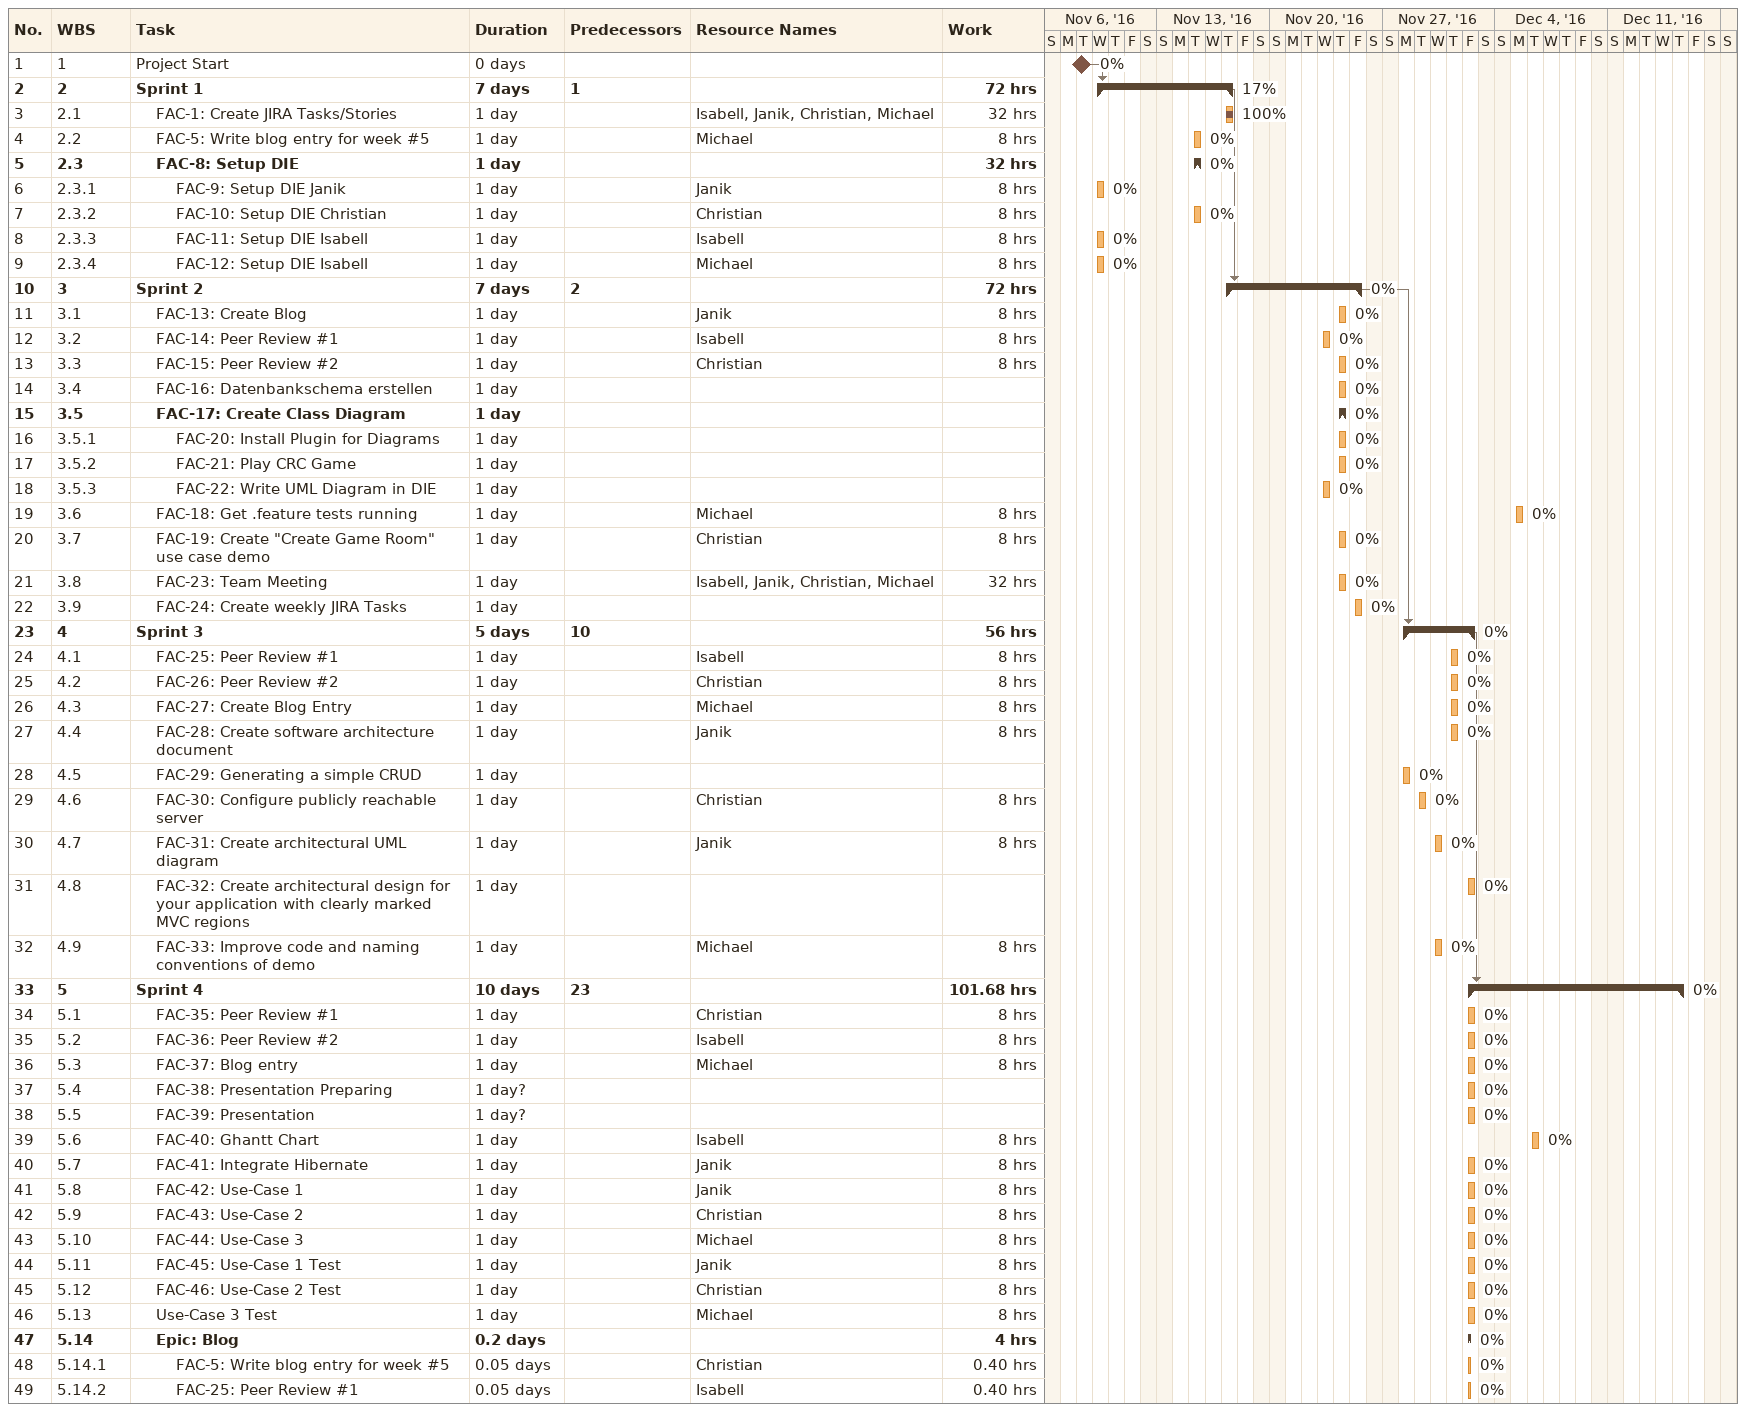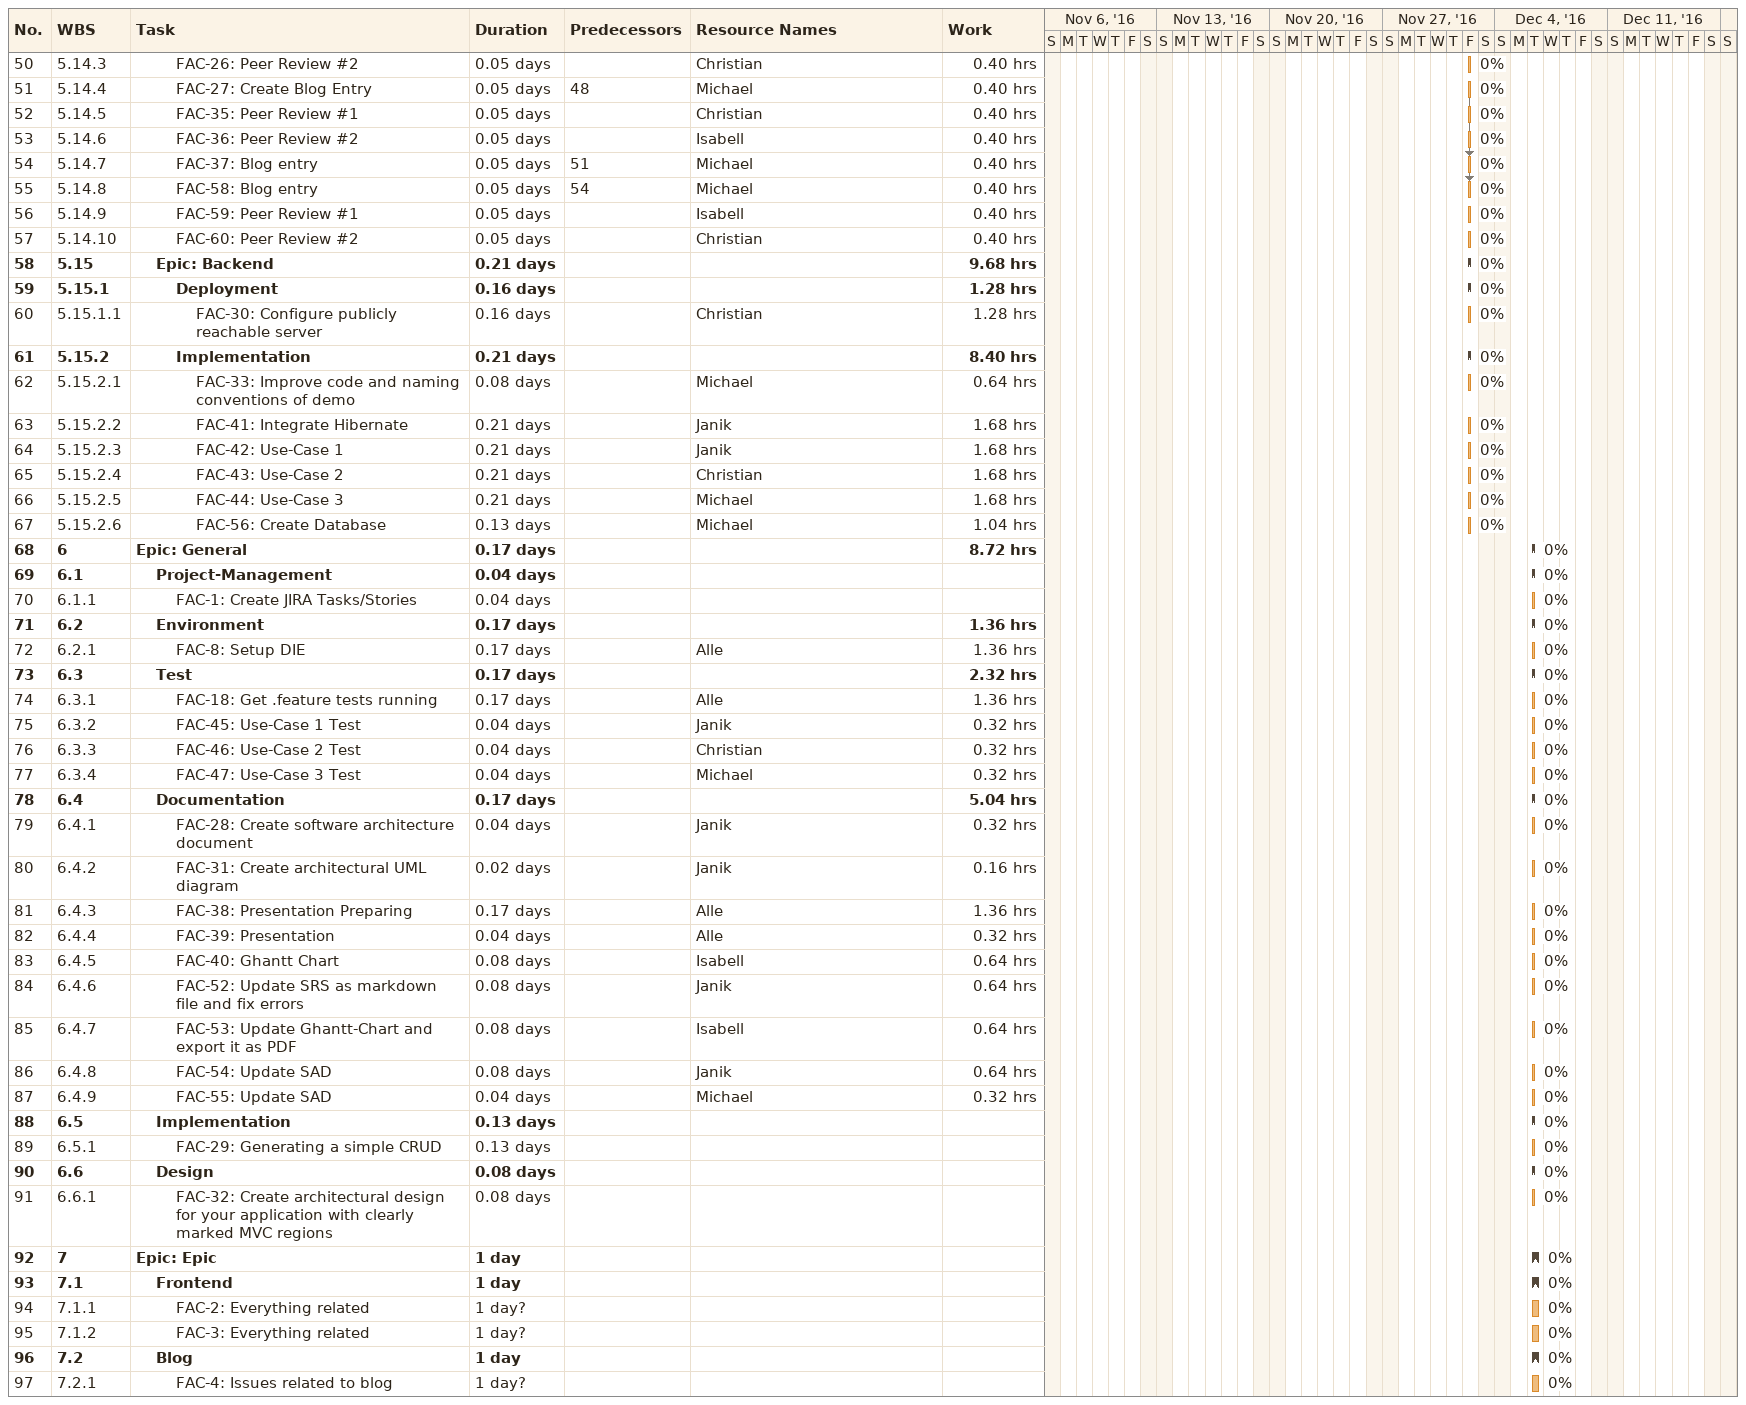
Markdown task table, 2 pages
| ID | WBS | Task | Duration | Start | Finish | Predecessors | Resources | % complete | Work (h) |
|---|---|---|---|---|---|---|---|---|---|
| 1 | 1 | Project Start | 0d | 2016-11-08 | 2016-11-08 |  |  | 0 |  |
| 2 | 2 | **Sprint 1** | 7d | 2016-11-09 | 2016-11-17 | 1 |  | 17 | 72 |
| 3 | 2.1 | FAC-1: Create JIRA Tasks/Stories | 1d | 2016-11-17 | 2016-11-17 |  | Isabell, Janik, Christian, Michael | 100 | 32 |
| 4 | 2.2 | FAC-5: Write blog entry for week #5 | 1d | 2016-11-15 | 2016-11-15 |  | Michael | 0 | 8 |
| 5 | 2.3 | **FAC-8: Setup DIE** | 1d | 2016-11-15 | 2016-11-15 |  |  | 0 | 32 |
| 6 | 2.3.1 | FAC-9: Setup DIE Janik | 1d | 2016-11-09 | 2016-11-09 |  | Janik | 0 | 8 |
| 7 | 2.3.2 | FAC-10: Setup DIE Christian | 1d | 2016-11-15 | 2016-11-15 |  | Christian | 0 | 8 |
| 8 | 2.3.3 | FAC-11: Setup DIE Isabell | 1d | 2016-11-09 | 2016-11-09 |  | Isabell | 0 | 8 |
| 9 | 2.3.4 | FAC-12: Setup DIE Isabell | 1d | 2016-11-09 | 2016-11-09 |  | Michael | 0 | 8 |
| 10 | 3 | **Sprint 2** | 7d | 2016-11-17 | 2016-11-25 | 2 |  | 0 | 72 |
| 11 | 3.1 | FAC-13: Create Blog | 1d | 2016-11-24 | 2016-11-24 |  | Janik | 0 | 8 |
| 12 | 3.2 | FAC-14: Peer Review #1 | 1d | 2016-11-23 | 2016-11-23 |  | Isabell | 0 | 8 |
| 13 | 3.3 | FAC-15: Peer Review #2 | 1d | 2016-11-24 | 2016-11-24 |  | Christian | 0 | 8 |
| 14 | 3.4 | FAC-16: Datenbankschema erstellen | 1d | 2016-11-24 | 2016-11-24 |  |  | 0 |  |
| 15 | 3.5 | **FAC-17: Create Class Diagram** | 1d | 2016-11-24 | 2016-11-24 |  |  | 0 |  |
| 16 | 3.5.1 | FAC-20: Install Plugin for Diagrams | 1d | 2016-11-24 | 2016-11-24 |  |  | 0 |  |
| 17 | 3.5.2 | FAC-21: Play CRC Game | 1d | 2016-11-24 | 2016-11-24 |  |  | 0 |  |
| 18 | 3.5.3 | FAC-22: Write UML Diagram in DIE | 1d | 2016-11-23 | 2016-11-23 |  |  | 0 |  |
| 19 | 3.6 | FAC-18: Get .feature tests running | 1d | 2016-12-05 | 2016-12-05 |  | Michael | 0 | 8 |
| 20 | 3.7 | FAC-19: Create "Create Game Room" use case demo | 1d | 2016-11-24 | 2016-11-24 |  | Christian | 0 | 8 |
| 21 | 3.8 | FAC-23: Team Meeting | 1d | 2016-11-24 | 2016-11-24 |  | Isabell, Janik, Christian, Michael | 0 | 32 |
| 22 | 3.9 | FAC-24: Create weekly JIRA Tasks | 1d | 2016-11-25 | 2016-11-25 |  |  | 0 |  |
| 23 | 4 | **Sprint 3** | 5d | 2016-11-28 | 2016-12-02 | 10 |  | 0 | 56 |
| 24 | 4.1 | FAC-25: Peer Review #1 | 1d | 2016-12-01 | 2016-12-01 |  | Isabell | 0 | 8 |
| 25 | 4.2 | FAC-26: Peer Review #2 | 1d | 2016-12-01 | 2016-12-01 |  | Christian | 0 | 8 |
| 26 | 4.3 | FAC-27: Create Blog Entry | 1d | 2016-12-01 | 2016-12-01 |  | Michael | 0 | 8 |
| 27 | 4.4 | FAC-28: Create software architecture document | 1d | 2016-12-01 | 2016-12-01 |  | Janik | 0 | 8 |
| 28 | 4.5 | FAC-29: Generating a simple CRUD | 1d | 2016-11-28 | 2016-11-28 |  |  | 0 |  |
| 29 | 4.6 | FAC-30: Configure publicly reachable server | 1d | 2016-11-29 | 2016-11-29 |  | Christian | 0 | 8 |
| 30 | 4.7 | FAC-31: Create architectural UML diagram | 1d | 2016-11-30 | 2016-11-30 |  | Janik | 0 | 8 |
| 31 | 4.8 | FAC-32: Create architectural design for your application with clearly marked MVC regions | 1d | 2016-12-02 | 2016-12-02 |  |  | 0 |  |
| 32 | 4.9 | FAC-33: Improve code and naming conventions of demo | 1d | 2016-11-30 | 2016-11-30 |  | Michael | 0 | 8 |
| 33 | 5 | **Sprint 4** | 10d | 2016-12-02 | 2016-12-15 | 23 |  | 0 | 101.68 |
| 34 | 5.1 | FAC-35: Peer Review #1 | 1d | 2016-12-02 | 2016-12-02 |  | Christian | 0 | 8 |
| 35 | 5.2 | FAC-36: Peer Review #2 | 1d | 2016-12-02 | 2016-12-02 |  | Isabell | 0 | 8 |
| 36 | 5.3 | FAC-37: Blog entry | 1d | 2016-12-02 | 2016-12-02 |  | Michael | 0 | 8 |
| 37 | 5.4 | FAC-38: Presentation Preparing | 1d? | 2016-12-02 | 2016-12-02 |  |  | 0 |  |
| 38 | 5.5 | FAC-39: Presentation | 1d? | 2016-12-02 | 2016-12-02 |  |  | 0 |  |
| 39 | 5.6 | FAC-40: Ghantt Chart | 1d | 2016-12-06 | 2016-12-06 |  | Isabell | 0 | 8 |
| 40 | 5.7 | FAC-41: Integrate Hibernate | 1d | 2016-12-02 | 2016-12-02 |  | Janik | 0 | 8 |
| 41 | 5.8 | FAC-42: Use-Case 1 | 1d | 2016-12-02 | 2016-12-02 |  | Janik | 0 | 8 |
| 42 | 5.9 | FAC-43: Use-Case 2 | 1d | 2016-12-02 | 2016-12-02 |  | Christian | 0 | 8 |
| 43 | 5.10 | FAC-44: Use-Case 3 | 1d | 2016-12-02 | 2016-12-02 |  | Michael | 0 | 8 |
| 44 | 5.11 | FAC-45: Use-Case 1 Test | 1d | 2016-12-02 | 2016-12-02 |  | Janik | 0 | 8 |
| 45 | 5.12 | FAC-46: Use-Case 2 Test | 1d | 2016-12-02 | 2016-12-02 |  | Christian | 0 | 8 |
| 46 | 5.13 | Use-Case 3 Test | 1d | 2016-12-02 | 2016-12-02 |  | Michael | 0 | 8 |
| 47 | 5.14 | **Epic: Blog** | 0.2d | 2016-12-02 | 2016-12-02 |  |  | 0 | 4 |
| 48 | 5.14.1 | FAC-5: Write blog entry for week #5 | 0.05d | 2016-12-02 | 2016-12-02 |  | Christian | 0 | 0.40 |
| 49 | 5.14.2 | FAC-25: Peer Review #1 | 0.05d | 2016-12-02 | 2016-12-02 |  | Isabell | 0 | 0.40 |
| 50 | 5.14.3 | FAC-26: Peer Review #2 | 0.05d | 2016-12-02 | 2016-12-02 |  | Christian | 0 | 0.40 |
| 51 | 5.14.4 | FAC-27: Create Blog Entry | 0.05d | 2016-12-02 | 2016-12-02 | 48 | Michael | 0 | 0.40 |
| 52 | 5.14.5 | FAC-35: Peer Review #1 | 0.05d | 2016-12-02 | 2016-12-02 |  | Christian | 0 | 0.40 |
| 53 | 5.14.6 | FAC-36: Peer Review #2 | 0.05d | 2016-12-02 | 2016-12-02 |  | Isabell | 0 | 0.40 |
| 54 | 5.14.7 | FAC-37: Blog entry | 0.05d | 2016-12-02 | 2016-12-02 | 51 | Michael | 0 | 0.40 |
| 55 | 5.14.8 | FAC-58: Blog entry | 0.05d | 2016-12-02 | 2016-12-02 | 54 | Michael | 0 | 0.40 |
| 56 | 5.14.9 | FAC-59: Peer Review #1 | 0.05d | 2016-12-02 | 2016-12-02 |  | Isabell | 0 | 0.40 |
| 57 | 5.14.10 | FAC-60: Peer Review #2 | 0.05d | 2016-12-02 | 2016-12-02 |  | Christian | 0 | 0.40 |
| 58 | 5.15 | **Epic: Backend** | 0.21d | 2016-12-02 | 2016-12-02 |  |  | 0 | 9.68 |
| 59 | 5.15.1 | **Deployment** | 0.16d | 2016-12-02 | 2016-12-02 |  |  | 0 | 1.28 |
| 60 | 5.15.1.1 | FAC-30: Configure publicly reachable server | 0.16d | 2016-12-02 | 2016-12-02 |  | Christian | 0 | 1.28 |
| 61 | 5.15.2 | **Implementation** | 0.21d | 2016-12-02 | 2016-12-02 |  |  | 0 | 8.40 |
| 62 | 5.15.2.1 | FAC-33: Improve code and naming conventions of demo | 0.08d | 2016-12-02 | 2016-12-02 |  | Michael | 0 | 0.64 |
| 63 | 5.15.2.2 | FAC-41: Integrate Hibernate | 0.21d | 2016-12-02 | 2016-12-02 |  | Janik | 0 | 1.68 |
| 64 | 5.15.2.3 | FAC-42: Use-Case 1 | 0.21d | 2016-12-02 | 2016-12-02 |  | Janik | 0 | 1.68 |
| 65 | 5.15.2.4 | FAC-43: Use-Case 2 | 0.21d | 2016-12-02 | 2016-12-02 |  | Christian | 0 | 1.68 |
| 66 | 5.15.2.5 | FAC-44: Use-Case 3 | 0.21d | 2016-12-02 | 2016-12-02 |  | Michael | 0 | 1.68 |
| 67 | 5.15.2.6 | FAC-56: Create Database | 0.13d | 2016-12-02 | 2016-12-02 |  | Michael | 0 | 1.04 |
| 68 | 6 | **Epic: General** | 0.17d | 2016-12-06 | 2016-12-06 |  |  | 0 | 8.72 |
| 69 | 6.1 | **Project-Management** | 0.04d | 2016-12-06 | 2016-12-06 |  |  | 0 |  |
| 70 | 6.1.1 | FAC-1: Create JIRA Tasks/Stories | 0.04d | 2016-12-06 | 2016-12-06 |  |  | 0 |  |
| 71 | 6.2 | **Environment** | 0.17d | 2016-12-06 | 2016-12-06 |  |  | 0 | 1.36 |
| 72 | 6.2.1 | FAC-8: Setup DIE | 0.17d | 2016-12-06 | 2016-12-06 |  | Alle | 0 | 1.36 |
| 73 | 6.3 | **Test** | 0.17d | 2016-12-06 | 2016-12-06 |  |  | 0 | 2.32 |
| 74 | 6.3.1 | FAC-18: Get .feature tests running | 0.17d | 2016-12-06 | 2016-12-06 |  | Alle | 0 | 1.36 |
| 75 | 6.3.2 | FAC-45: Use-Case 1 Test | 0.04d | 2016-12-06 | 2016-12-06 |  | Janik | 0 | 0.32 |
| 76 | 6.3.3 | FAC-46: Use-Case 2 Test | 0.04d | 2016-12-06 | 2016-12-06 |  | Christian | 0 | 0.32 |
| 77 | 6.3.4 | FAC-47: Use-Case 3 Test | 0.04d | 2016-12-06 | 2016-12-06 |  | Michael | 0 | 0.32 |
| 78 | 6.4 | **Documentation** | 0.17d | 2016-12-06 | 2016-12-06 |  |  | 0 | 5.04 |
| 79 | 6.4.1 | FAC-28: Create software architecture document | 0.04d | 2016-12-06 | 2016-12-06 |  | Janik | 0 | 0.32 |
| 80 | 6.4.2 | FAC-31: Create architectural UML diagram | 0.02d | 2016-12-06 | 2016-12-06 |  | Janik | 0 | 0.16 |
| 81 | 6.4.3 | FAC-38: Presentation Preparing | 0.17d | 2016-12-06 | 2016-12-06 |  | Alle | 0 | 1.36 |
| 82 | 6.4.4 | FAC-39: Presentation | 0.04d | 2016-12-06 | 2016-12-06 |  | Alle | 0 | 0.32 |
| 83 | 6.4.5 | FAC-40: Ghantt Chart | 0.08d | 2016-12-06 | 2016-12-06 |  | Isabell | 0 | 0.64 |
| 84 | 6.4.6 | FAC-52: Update SRS as markdown file and fix errors | 0.08d | 2016-12-06 | 2016-12-06 |  | Janik | 0 | 0.64 |
| 85 | 6.4.7 | FAC-53: Update Ghantt-Chart and export it as PDF | 0.08d | 2016-12-06 | 2016-12-06 |  | Isabell | 0 | 0.64 |
| 86 | 6.4.8 | FAC-54: Update SAD | 0.08d | 2016-12-06 | 2016-12-06 |  | Janik | 0 | 0.64 |
| 87 | 6.4.9 | FAC-55: Update SAD | 0.04d | 2016-12-06 | 2016-12-06 |  | Michael | 0 | 0.32 |
| 88 | 6.5 | **Implementation** | 0.13d | 2016-12-06 | 2016-12-06 |  |  | 0 |  |
| 89 | 6.5.1 | FAC-29: Generating a simple CRUD | 0.13d | 2016-12-06 | 2016-12-06 |  |  | 0 |  |
| 90 | 6.6 | **Design** | 0.08d | 2016-12-06 | 2016-12-06 |  |  | 0 |  |
| 91 | 6.6.1 | FAC-32: Create architectural design for your application with clearly marked MVC regions | 0.08d | 2016-12-06 | 2016-12-06 |  |  | 0 |  |
| 92 | 7 | **Epic: Epic** | 1d | 2016-12-06 | 2016-12-06 |  |  | 0 |  |
| 93 | 7.1 | **Frontend** | 1d | 2016-12-06 | 2016-12-06 |  |  | 0 |  |
| 94 | 7.1.1 | FAC-2: Everything related | 1d? | 2016-12-06 | 2016-12-06 |  |  | 0 |  |
| 95 | 7.1.2 | FAC-3: Everything related | 1d? | 2016-12-06 | 2016-12-06 |  |  | 0 |  |
| 96 | 7.2 | **Blog** | 1d | 2016-12-06 | 2016-12-06 |  |  | 0 |  |
| 97 | 7.2.1 | FAC-4: Issues related to blog | 1d? | 2016-12-06 | 2016-12-06 |  |  | 0 |  |
